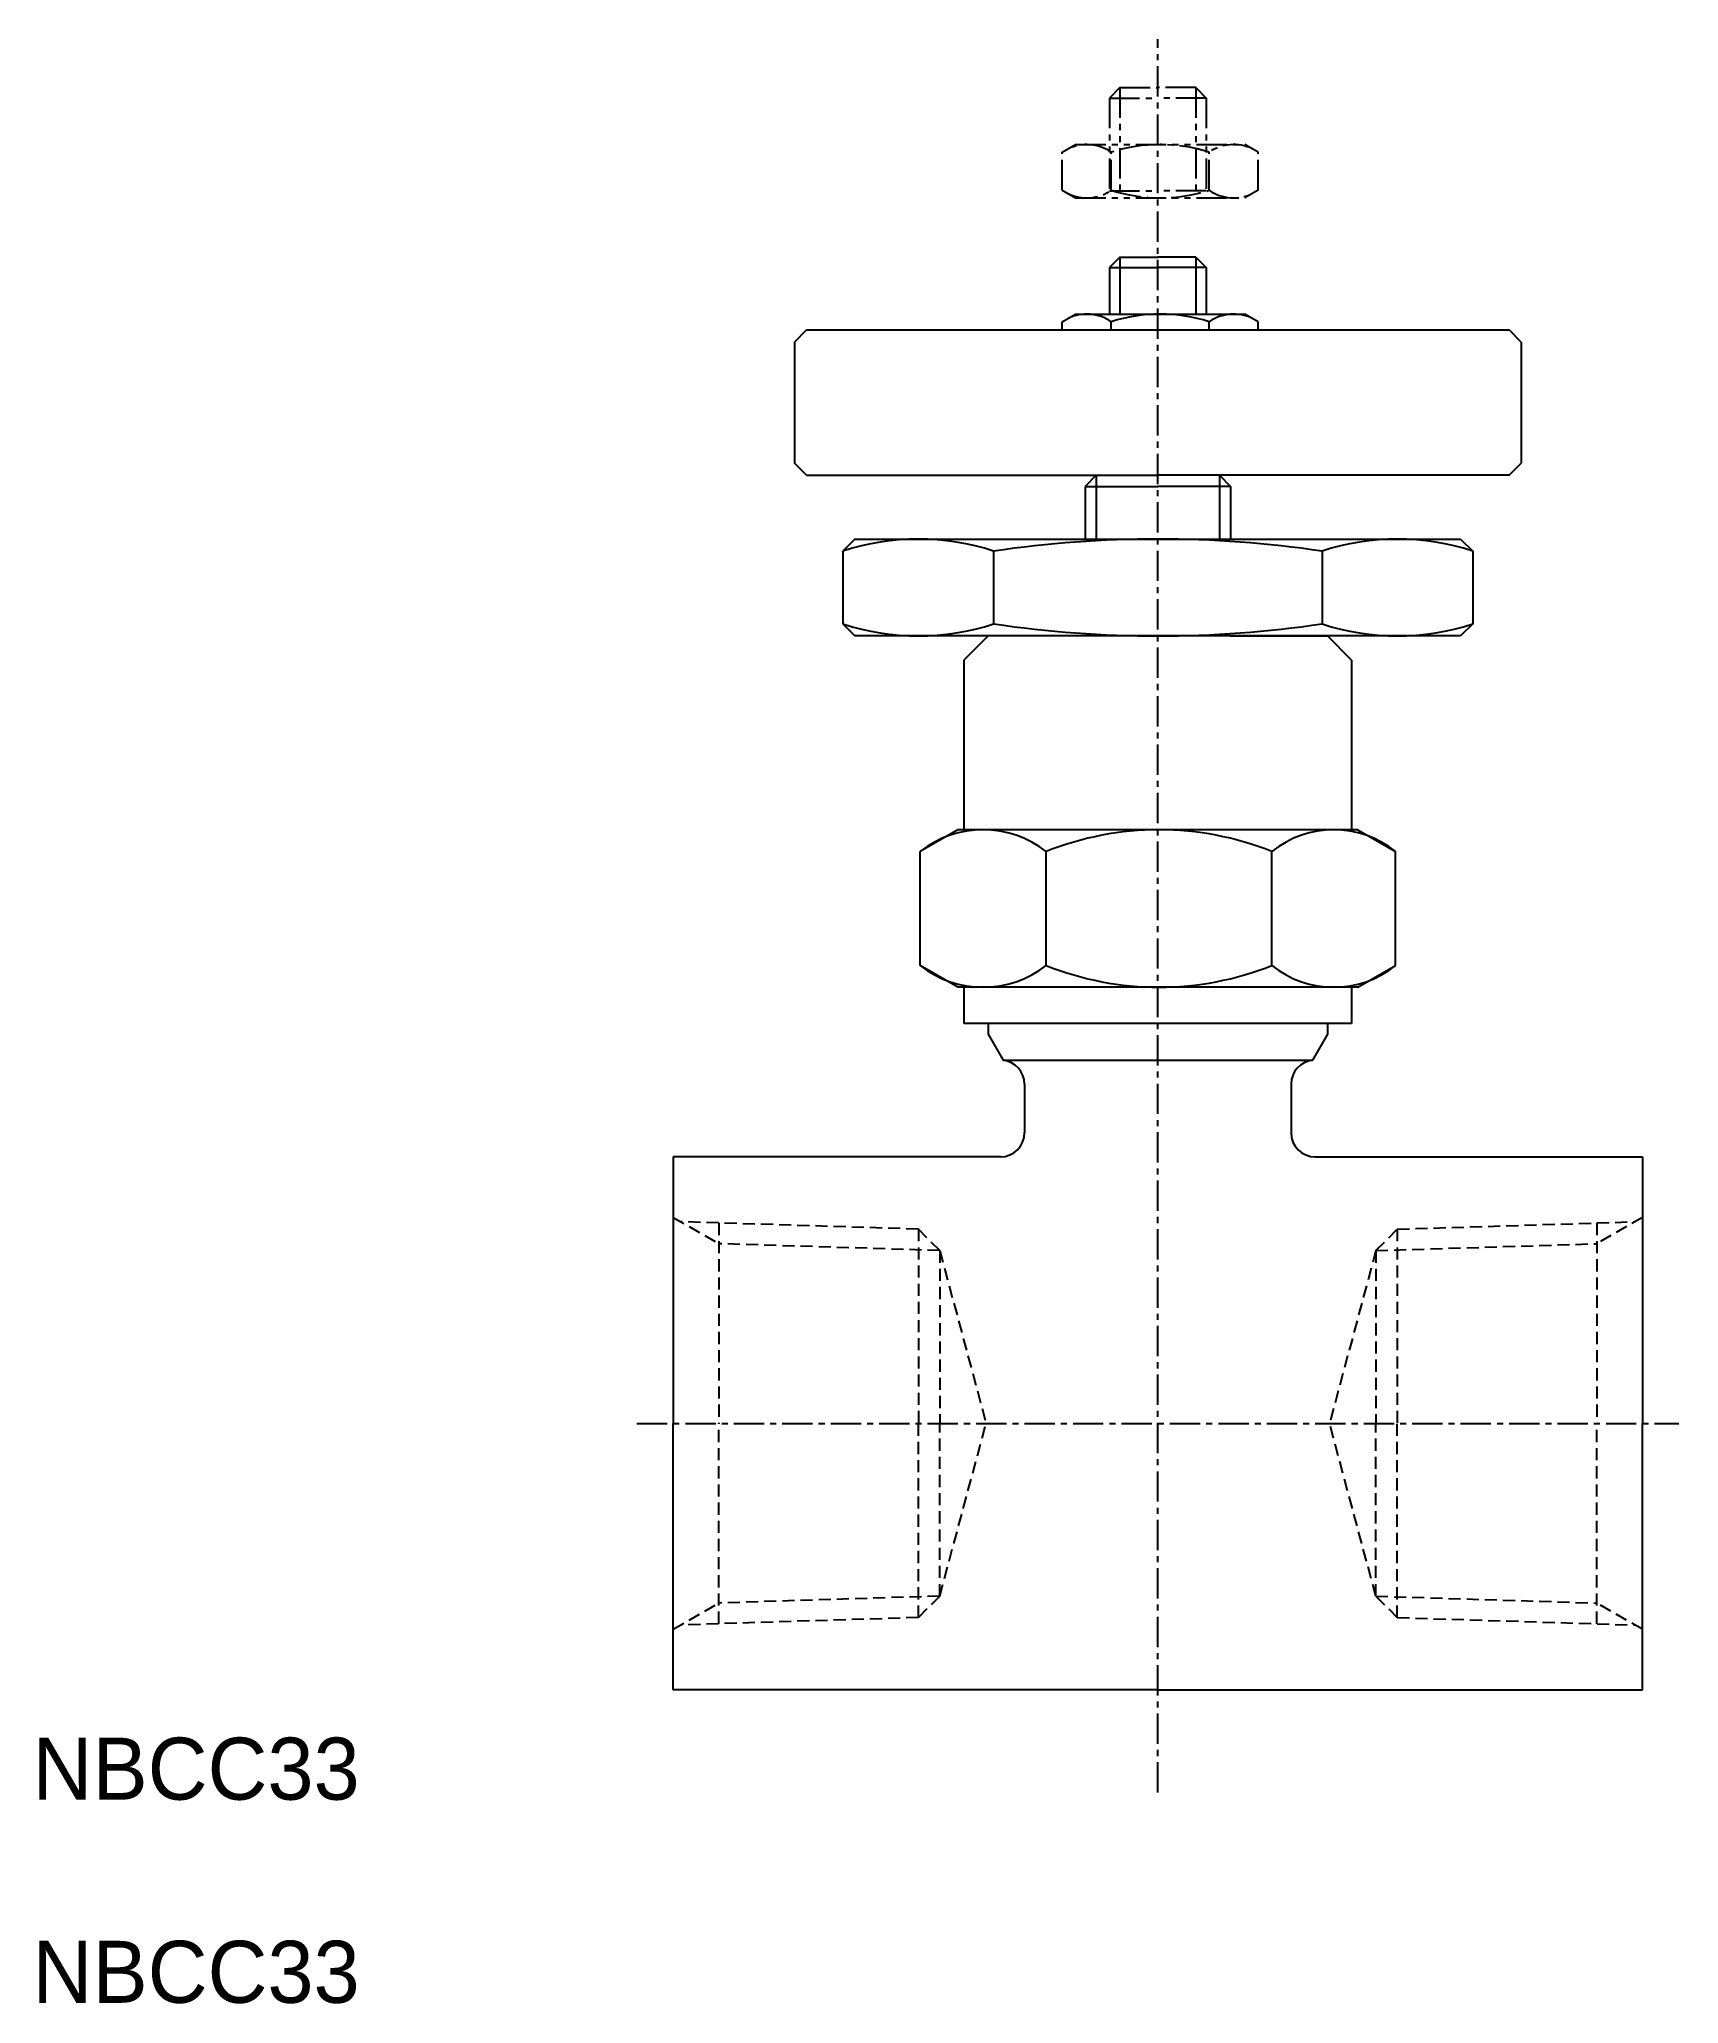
# Model space of a CAD drawing. Extents: x 262.1 to 329.8, y 409 to 490.1.
import ezdxf

# ---------------------------------------------------------------- set-up
doc = ezdxf.new("R2010")
doc.units = 0
for name, pattern in [('CENTER', [2, 1.25, -0.25, 0.25, -0.25]), ('DASHED', [0.75, 0.5, -0.25]), ('PHANTOM', [2.5, 1.25, -0.25, 0.25, -0.25, 0.25, -0.25])]:
    doc.linetypes.add(name, pattern=pattern)
doc.layers.get('0').update_dxf_attribs({"linetype": 'CONTINUOUS'})
doc.layers.add('CENTER', color=1, linetype='CENTER')

msp = doc.modelspace()

# ---------------------------------------------------------------- linework, layer by layer
at = {"color": 3, "linetype": 'PHANTOM'}
for p, q in [((306.707, 488.054), (306.277, 487.625)), ((306.707, 488.054), (306.277, 487.625)), ((306.277, 487.625), (306.277, 483.798)), ((306.277, 487.625), (308.277, 487.625)), ((306.277, 487.625), (308.277, 487.625)), ((306.277, 487.625), (306.277, 485.704)), ((306.707, 488.054), (306.707, 483.798)), ((306.707, 488.054), (308.277, 488.054)), ((306.707, 488.054), (308.277, 488.054)), ((306.707, 488.054), (306.707, 485.704)), ((309.848, 488.054), (308.277, 488.054)), ((309.848, 488.054), (308.277, 488.054)), ((310.277, 487.625), (308.277, 487.625)), ((310.277, 487.625), (308.277, 487.625)), ((309.848, 488.054), (309.848, 483.798)), ((309.848, 488.054), (310.277, 487.625)), ((309.848, 488.054), (310.277, 487.625)), ((309.848, 488.054), (309.848, 485.704)), ((310.277, 487.625), (310.277, 483.798)), ((310.277, 487.625), (310.277, 485.704)), ((304.333, 485.391), (304.875, 485.704)), ((304.875, 485.704), (311.875, 485.704)), ((312.418, 485.391), (311.875, 485.704)), ((304.333, 483.818), (304.333, 485.391)), ((306.354, 483.818), (306.354, 485.391)), ((310.396, 483.818), (310.396, 485.391)), ((312.418, 483.818), (312.418, 485.391)), ((304.333, 483.818), (304.875, 483.504)), ((304.875, 483.504), (311.875, 483.504)), ((306.277, 483.798), (308.277, 483.798)), ((310.277, 483.798), (308.277, 483.798)), ((312.418, 483.818), (311.875, 483.504))]:
    msp.add_line(p, q, dxfattribs=at)
at = {"color": 7, "linetype": 'CONTINUOUS'}
for p, q in [((306.707, 481.054), (306.277, 480.625)), ((306.707, 481.054), (306.277, 480.625)), ((306.707, 481.054), (306.707, 478.704)), ((306.707, 481.054), (308.277, 481.054)), ((306.707, 481.054), (308.277, 481.054)), ((309.848, 481.054), (308.277, 481.054)), ((309.848, 481.054), (308.277, 481.054)), ((309.848, 481.054), (309.848, 478.704)), ((309.848, 481.054), (310.277, 480.625)), ((309.848, 481.054), (310.277, 480.625)), ((306.277, 480.625), (306.277, 478.704)), ((306.277, 480.625), (308.277, 480.625)), ((306.277, 480.625), (308.277, 480.625)), ((310.277, 480.625), (308.277, 480.625)), ((310.277, 480.625), (308.277, 480.625)), ((310.277, 480.625), (310.277, 478.704)), ((304.333, 478.391), (304.875, 478.704)), ((304.333, 478.054), (304.333, 478.391)), ((304.875, 478.704), (311.875, 478.704)), ((306.354, 478.054), (306.354, 478.391)), ((310.396, 478.054), (310.396, 478.391)), ((312.418, 478.391), (311.875, 478.704)), ((312.418, 478.054), (312.418, 478.391)), ((293.277, 477.554), (293.777, 478.054)), ((293.777, 478.054), (322.777, 478.054)), ((323.277, 477.554), (322.777, 478.054)), ((293.277, 477.554), (293.277, 472.554)), ((323.277, 477.554), (323.277, 472.554)), ((293.777, 472.054), (293.277, 472.554)), ((293.777, 472.054), (305.802, 472.054)), ((305.737, 472.054), (305.277, 471.594)), ((305.737, 472.054), (308.277, 472.054)), ((305.737, 472.054), (308.277, 472.054)), ((305.777, 472.054), (308.277, 472.054)), ((305.777, 472.054), (308.277, 472.054)), ((310.817, 472.054), (308.277, 472.054)), ((310.777, 472.054), (308.277, 472.054)), ((310.817, 472.054), (308.277, 472.054)), ((310.777, 472.054), (308.277, 472.054)), ((322.777, 472.054), (310.777, 472.054)), ((310.817, 472.054), (311.277, 471.594)), ((322.777, 472.054), (323.277, 472.554)), ((305.277, 471.594), (305.277, 469.423)), ((305.277, 471.594), (308.277, 471.594)), ((311.277, 471.594), (308.277, 471.594)), ((311.277, 471.594), (311.277, 469.423)), ((295.777, 469.423), (295.277, 468.923)), ((295.277, 468.923), (295.277, 465.923)), ((295.777, 469.423), (320.777, 469.423)), ((301.498, 468.923), (301.498, 465.923)), ((315.056, 468.923), (315.056, 465.923)), ((320.777, 469.423), (321.277, 468.923)), ((321.277, 468.923), (321.277, 465.923)), ((295.277, 465.923), (295.777, 465.423)), ((320.777, 465.423), (295.777, 465.423)), ((301.277, 465.423), (300.277, 464.423)), ((311.277, 465.423), (315.277, 465.423)), ((311.277, 465.423), (311.527, 465.423)), ((316.277, 464.423), (315.277, 465.423)), ((321.277, 465.923), (320.777, 465.423)), ((300.277, 464.423), (300.277, 457.423)), ((316.277, 464.423), (316.277, 457.423)), ((300.027, 457.423), (298.462, 456.52)), ((316.527, 457.423), (300.027, 457.423)), ((316.527, 457.423), (318.092, 456.52)), ((298.462, 451.827), (298.462, 456.52)), ((303.67, 451.827), (303.67, 456.52)), ((312.985, 451.827), (312.985, 456.52)), ((318.092, 451.827), (318.092, 456.52)), ((300.027, 450.923), (298.462, 451.827)), ((316.527, 450.923), (318.092, 451.827)), ((316.527, 450.923), (300.027, 450.923)), ((300.277, 450.923), (300.277, 449.423)), ((316.277, 450.923), (316.277, 449.423)), ((316.277, 449.423), (300.277, 449.423)), ((301.277, 449.423), (301.277, 448.986)), ((315.277, 449.423), (315.277, 448.986)), ((301.277, 448.986), (301.891, 447.917)), ((315.277, 448.986), (314.664, 447.917)), ((301.891, 447.917), (314.664, 447.917)), ((302.777, 446.923), (302.777, 444.923)), ((313.777, 446.923), (313.777, 444.923)), ((288.277, 443.923), (288.277, 432.923)), ((301.777, 443.923), (288.277, 443.923)), ((314.777, 443.923), (328.277, 443.923)), ((328.277, 443.923), (328.277, 432.923)), ((288.277, 421.923), (288.277, 432.923)), ((328.277, 421.923), (328.277, 432.923)), ((308.277, 421.923), (288.277, 421.923)), ((308.277, 421.923), (328.277, 421.923))]:
    msp.add_line(p, q, dxfattribs=at)
at = {"color": 3, "linetype": 'CONTINUOUS'}
for p, q in [((306.707, 481.054), (306.707, 478.704)), ((309.848, 481.054), (309.848, 478.704)), ((305.737, 472.054), (305.737, 469.423)), ((310.817, 472.054), (310.817, 469.423))]:
    msp.add_line(p, q, dxfattribs=at)
at = {"color": 3, "linetype": 'DASHED'}
for p, q in [((288.277, 441.423), (290.154, 440.339)), ((298.394, 440.938), (288.587, 441.244)), ((290.154, 441.195), (290.154, 432.923)), ((318.161, 440.938), (327.968, 441.244)), ((328.277, 441.423), (326.4, 440.339)), ((326.4, 441.195), (326.4, 432.923)), ((299.277, 440.054), (290.154, 440.339)), ((299.277, 440.054), (298.394, 440.938)), ((298.394, 440.938), (298.394, 432.923)), ((317.277, 440.054), (318.161, 440.938)), ((317.277, 440.054), (326.4, 440.339)), ((318.161, 440.938), (318.161, 432.923)), ((299.277, 440.054), (299.277, 432.923)), ((299.277, 440.054), (301.188, 432.923)), ((317.277, 440.054), (315.366, 432.923)), ((317.277, 440.054), (317.277, 432.923)), ((290.154, 424.651), (290.154, 432.923)), ((298.394, 424.908), (298.394, 432.923)), ((299.277, 425.792), (301.188, 432.923)), ((299.277, 425.792), (299.277, 432.923)), ((317.277, 425.792), (315.366, 432.923)), ((317.277, 425.792), (317.277, 432.923)), ((318.161, 424.908), (318.161, 432.923)), ((326.4, 424.651), (326.4, 432.923)), ((299.277, 425.792), (290.154, 425.507)), ((299.277, 425.792), (298.394, 424.908)), ((317.277, 425.792), (326.4, 425.507)), ((317.277, 425.792), (318.161, 424.908)), ((288.277, 424.423), (290.154, 425.507)), ((298.394, 424.908), (288.587, 424.602)), ((318.161, 424.908), (327.968, 424.602)), ((328.277, 424.423), (326.4, 425.507))]:
    msp.add_line(p, q, dxfattribs=at)
at = {"color": 3, "linetype": 'PHANTOM'}
for centre, radius, start, end in [((305.343, 483.917), 1.787, 55.56153, 115.56153), ((308.375, 479.026), 6.678, 72.38303, 107.61697), ((311.407, 483.917), 1.787, 64.43847, 124.43847), ((305.343, 485.292), 1.787, 244.43847, 304.43847), ((308.375, 490.183), 6.678, 252.38303, 287.61697), ((311.407, 485.292), 1.787, 235.56153, 295.56153)]:
    msp.add_arc(centre, radius, start, end, dxfattribs=at)
at = {"color": 7, "linetype": 'CONTINUOUS'}
for centre, radius, start, end in [((305.343, 476.917), 1.787, 55.56153, 115.56153), ((308.375, 472.026), 6.678, 72.38303, 107.61697), ((311.407, 476.917), 1.787, 64.43847, 124.43847), ((298.388, 459.498), 9.925, 71.73612, 108.26388), ((308.277, 423.297), 46.127, 81.5489, 98.4511), ((318.167, 459.498), 9.925, 71.73612, 108.26388), ((298.388, 475.348), 9.925, 251.73612, 288.26388), ((308.277, 511.549), 46.127, 261.5489, 278.4511), ((318.167, 475.348), 9.925, 251.73612, 288.26388), ((301.066, 453.22), 4.203, 51.7253, 128.2747), ((308.327, 444.969), 12.455, 68.04017, 111.95983), ((315.538, 453.362), 4.061, 51.03189, 128.96811), ((301.066, 455.127), 4.203, 231.7253, 308.2747), ((308.327, 463.378), 12.455, 248.04017, 291.95983), ((315.538, 454.984), 4.061, 231.03189, 308.96811), ((301.777, 446.923), 1, 0, 83.48663), ((314.777, 446.923), 1, 96.51337, 180), ((301.777, 444.923), 1, 270, 0), ((314.777, 444.923), 1, 180, 270)]:
    msp.add_arc(centre, radius, start, end, dxfattribs=at)
at = {"layer": 'CENTER', "color": 1, "linetype": 'CENTER'}
for p, q in [((308.277, 417.692), (308.277, 490.05)), ((286.777, 432.923), (329.777, 432.923))]:
    msp.add_line(p, q, dxfattribs=at)

# ---------------------------------------------------------------- texts
at = {"color": 7, "linetype": 'CONTINUOUS'}
for p in [(261.828, 417.391), (261.828, 409.005)]:
    msp.add_text('NBCC33', height=2.5597, dxfattribs=at).set_placement(p)

doc.saveas('drawing.dxf')
